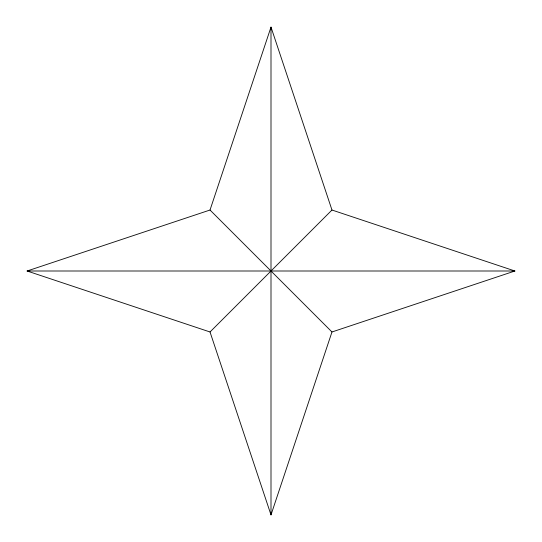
<?xml version="1.0" encoding="UTF-8"?>
<svg xmlns="http://www.w3.org/2000/svg" width="542" height="542" viewBox="0 0 542 542"><rect width="100%" height="100%" fill="white"/><g stroke="black" fill="none" stroke-linecap="round" stroke-linejoin="round"><path stroke-width="0.81" d="M210.025 210.025L271 27.1L331.975 210.025L514.9 271L331.975 331.975L271 514.9L210.025 331.975L27.1 271L210.025 210.025L331.975 331.975M210.025 331.975L331.975 210.025M27.1 271L514.9 271M271 27.1L271 514.9"/></g></svg>
